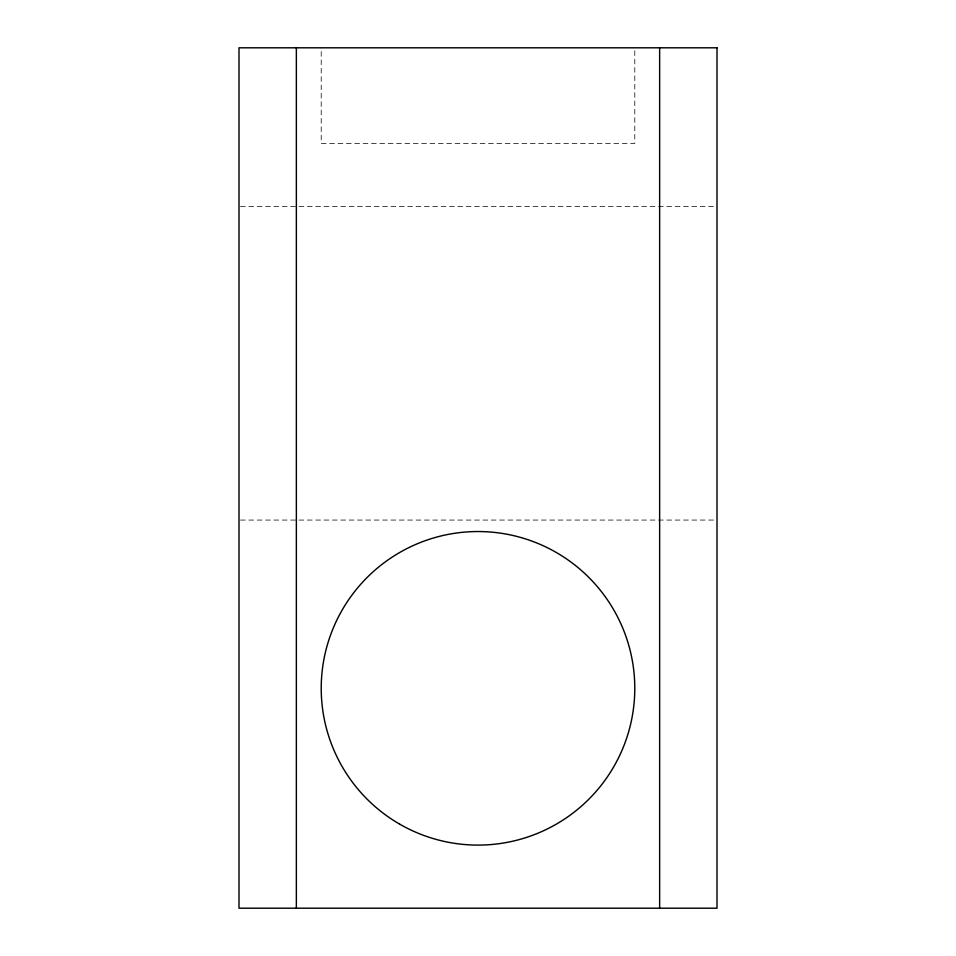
<?xml version="1.0" encoding="UTF-8"?>
<svg xmlns="http://www.w3.org/2000/svg" width="956" height="956" viewBox="0 0 956 956"><rect width="100%" height="100%" fill="white"/><g stroke="black" fill="none" stroke-linecap="round" stroke-linejoin="round"><path stroke-width="0.72" stroke-dasharray="4.78 3.58" d="M240.494 206.496L717 206.496M240.494 520.064L717 520.064M634.784 50.788L634.784 143.4L321.216 143.4L321.216 47.8"/><path stroke-width="1.43" d="M659.64 47.8L659.64 908.2M296.36 47.8L296.36 908.2M717 47.8L239 47.8L239 908.2L717 908.2L717 47.8M399.608 824.096A156.784 156.784 0 0 0 634.784 688.32A156.784 156.784 0 0 0 399.608 552.544A156.784 156.784 0 0 0 399.608 824.096"/></g></svg>
